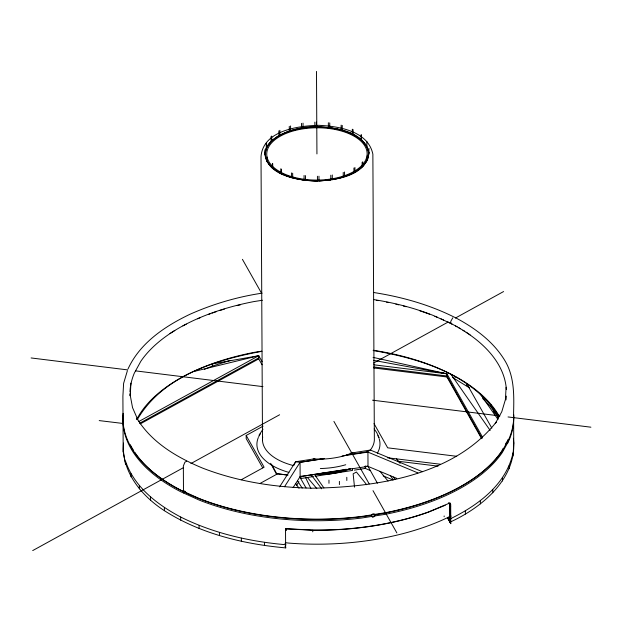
<?xml version="1.0" encoding="UTF-8"?>
<svg xmlns="http://www.w3.org/2000/svg" width="622" height="622" viewBox="0 0 622 622"><rect width="100%" height="100%" fill="white"/><g stroke="black" fill="none" stroke-linecap="round" stroke-linejoin="round"><path stroke-width="0.93" d="M444.131 516.719L444.162 515.972M123.475 443.058C121.36 471.639 141.521 495.913 164.402 510.693C200.564 533.762 243.319 544.063 285.63 547.889L285.529 528.684L312.765 530.068A195.394 101.798 -0.3 0 0 428.636 511.914L449.854 502.988L450.686 504.465M125.566 464.424L123.187 451.712L123.49 446.231M130.931 383.098L130.255 395.398L132.54 407.628L137.757 419.609M272.382 163.368L272.405 168.127C247.595 142.974 292.13 126.375 311.886 126.95C331.783 126.764 363.427 129.43 368.947 152.996C366.039 176.632 334.442 180.442 315.44 181.041C296.593 180.294 263.456 174.938 264.91 149.801M506.09 387.273L505.414 399.573L501.783 411.741L495.252 423.59L496.208 422.144C453.718 475.612 376.963 487.181 312.742 488.184C275.313 487.508 237.728 481.692 202.71 468.141C177.06 457.52 151.449 442.537 136.77 418.139M449.861 504.73L449.955 522.185C482.501 507.311 517.963 477.766 513.391 438.285M513.041 456.05L513.741 443.268L513.593 414.711A195.394 101.798 -0.3 0 1 509.115 440.135L508.431 441.379A1.687 0.404 -81.7 0 1 507.669 442.825L502.335 452.451A195.394 101.798 -0.3 0 1 385.002 514.363L361.46 518.056A195.394 101.798 -0.3 0 1 198.986 499.995L180.535 491.637A195.394 101.798 -0.3 0 1 123.063 415.838M123.133 413.335A195.394 101.798 -0.3 0 0 180.528 490.05L198.978 498.409A195.394 101.798 -0.3 0 0 361.452 516.47L384.995 512.777A195.394 101.798 -0.3 0 0 502.327 450.864L507.661 441.122A1.687 0.404 -81.7 0 1 508.415 439.754L509.107 438.549A195.394 101.798 -0.3 0 0 513.585 413.125C514.044 395.39 514.472 376.683 505.048 360.9C493.58 341.641 475.006 328.074 455.506 317.718L454.324 317.166C428.947 304.508 401.392 296.803 373.433 292.472M508.423 441.449L507.622 440.306L508.423 439.793M264.933 154.559L266.309 147.896L266.286 143.138M127.378 370.743L123.607 383.393L122.899 396.175L123.032 421.56M450.087 518.935C477.727 505.546 506.261 484.655 513.026 452.878M293.926 465.287L295.59 461.773L314.934 458.741M127.976 369.048C139.732 343.336 164.262 326.659 188.971 314.748L190.068 314.227C212.996 304.026 237.277 296.857 262.103 293.164M137.244 419.687C162.342 376.256 215.399 359.959 261.846 351.329M259.079 435.182L262.997 429.149M503.198 448.33L501.456 451.494A194.461 101.316 -0.3 0 1 374.483 514.923M505.375 444.38L506.246 442.794M185.861 492.461L185.48 491.808A1.882 1.205 59.1 0 0 183.824 491.053L183.459 492.958M293.156 487.547L300.131 476.584L300.061 462.317L323.362 458.663M279.612 486.87L295.59 461.773L300.061 462.317L324.357 458.663M284.511 486.754L300.061 462.317M296.336 485.766L298.902 481.731M452.808 317.788L450.763 321.364L450.919 323.121L451.899 324.039A189.609 98.789 -0.3 0 0 447.817 322.002M507.202 441.589L507.653 441.2M186.647 461.221L184.905 462.193L183.35 466.002L183.482 491.326M32.702 550.587L183.498 467.627M190.915 463.553L279.605 414.765M373.659 363.023L447.988 322.134M455.397 318.06L503.595 291.547M262.709 467.861L246.203 438.627L246.188 435.454L263.075 426.163M241.243 479.772L264.101 467.2L246.188 435.454M288.04 475.076L277.56 473.793L259.949 483.504M346.695 455.009L367.198 451.797L370.37 450.048L422.299 471.678M138.69 421.584L258.721 355.706L262.049 361.6M139.553 423.294L258.729 357.883M140.409 423.823L258.736 358.878L258.721 355.706L212.382 363.878L212.39 366.055L204.413 369.328M450.787 523.662L447.56 517.356L447.568 517.963L450.787 523.662L450.686 504.621L450.001 503.066L450.103 522.107L447.716 517.885L450.771 519.012L448.905 520M447.568 517.963L450.934 516.182M370.113 450.367A55.957 29.156 -0.3 0 0 374.351 438.191L372.866 154.147C368.053 130.853 338.321 126.149 318.511 125.317C298.078 125.838 263.09 130.612 261.015 156.565L262.5 440.609M352.861 452.793L343.919 455.879A55.957 29.156 -0.3 0 1 323.79 459.036L313.107 459.02M285.529 528.848L312.765 530.232A195.394 101.798 -0.3 0 0 428.636 512.069L445.22 505.266M212.39 366.055L229.907 360.558M285.241 546.427L285.817 544.74L285.024 543.325M193.769 371.513L258.721 355.706M364.492 466.484L366.35 466.181M300.131 476.584L338.399 470.582M348.211 469.042L350.831 468.63M262.43 300.247L253.924 301.577A188.279 98.097 -0.3 0 0 140.86 361.234L134.329 373.099A188.279 98.097 -0.3 0 0 129.959 391.914M261.753 351.173L254.188 352.355A188.279 98.097 -0.3 0 0 136.599 419.601M350.108 453.228L370.37 450.048M340.133 470.31L342.574 469.929M344.168 469.68L346.47 469.322M312.796 476.646L300.962 478.497L300.947 476.118M315.136 476.281L352.542 470.419L352.534 468.832M354.361 470.131L365.293 468.42L370.65 470.652M377.414 483.201L368.006 466.383L300.364 476.553M342.123 455.988L367.929 452.101L368.006 466.383M321.838 473.326L330.764 472.611M311.614 476.312L313.332 476.39M285.498 542.718L288.981 543.107A191.677 99.862 -0.3 0 0 450.911 515.996M125.551 461.252C134.368 487.135 157.358 504.66 180.668 517.022C213.323 533.295 249.414 541.544 285.615 544.716M99.217 420.596L123.498 423.528M456.696 456.291L387.693 447.832L374.016 423.605M387.389 457.753L440.594 464.269M397.722 461.205L438.051 466.15M286.517 474.928L277.56 473.832L276.914 474.182L272.016 464.961M373.736 364.787L446.907 373.806L482.54 437.188M373.752 366.964L446.923 375.991L482.073 438.526M373.752 367.96L446.93 376.979L481.607 438.673M31.1 357.953L127.448 369.872M135.557 370.875L262.974 386.635M372.516 400.187L499.933 415.947M508.034 416.95L590.9 427.197M373.177 350.513C419.757 358.567 471.74 374.172 498.797 416.048M373.581 360.363L446.907 373.806L446.93 376.979M373.068 357.37L446.907 373.806M367.198 451.797L417.883 472.907M367.275 466.072L396.766 478.365M383.144 475.853L392.972 479.951M441.706 372.345L443.393 373.114M452.653 377.523L469.618 387.941M507.669 442.825L506.681 442.009M482.672 398.523L490.75 406.702L498.269 417.463M368.947 152.996L366.879 146.1L361.452 139.725L361.429 134.966M316.8 488.589L307.423 477.486L305.433 477.237L310.914 488.565M379.995 471.375L388.035 481.016M366.708 484.74L356.414 472.02L353.14 473.824L354.524 487.181M396.517 458.873L400.086 463.343M311.272 474.92L321.706 488.791M295.714 483.543L299.026 488.254M493.44 411.539L494.521 413.078M479.966 393.625L497.997 419.422M450.989 374.374L490.167 430.44M374.156 428.908L376.769 432.64L379.008 437.608M314.468 474.438L323.899 487.959M390.53 475.768L393.275 479.717M393.609 477.051L395.18 479.476M297.464 480.783L302.168 488.091M299.835 477.058L306.047 487.975M498.323 417.953L490.742 404.525L490.75 406.702M491.839 428.138L466.648 383.517L466.663 385.702M448.664 502.623L450.693 506.207M242.417 259.327L261.528 293.172M333.913 421.397L369.196 483.9M373.006 490.657L396.859 532.914M258.736 358.878L262.064 364.772M285.739 528.708L286.571 530.341M270.632 463.289L276.58 474.345M285.117 546.349L285.84 547.912M454.837 376.878L455.117 377.468M513.407 441.457L513.741 443.268M509.247 465.528L509.27 468.7M502.467 477.836L502.483 481.008M492.787 489.623L492.803 492.795M480.355 500.694L480.371 503.867M465.365 510.872L465.38 514.044M368.916 148.238L368.924 153.292L367.548 159.963L367.524 155.205M367.26 155.687L367.283 160.445L362.789 166.525L362.758 161.759M366.856 141.342L366.879 146.1M365.277 466.033L365.293 468.42M362.128 162.326L362.159 167.085L354.952 172.247L354.929 167.489M361.102 134.725L361.133 139.483L353.063 134.298L353.039 129.539M353.926 168.018L353.949 172.776L344.572 176.749L344.541 171.991M352.316 129.213L352.34 133.971L342.271 130.177L342.24 125.419M346.796 477.299L346.819 480.511M343.235 172.403L343.258 177.161L332.311 179.727L332.28 174.969M341.136 125.131L341.159 129.889L329.769 127.634L329.746 122.876M339.394 481.374L339.41 484.585M330.787 175.202L330.811 179.96L318.985 180.971L318.962 176.205M328.354 122.721L328.385 127.479L316.404 126.857L316.38 122.099M328.96 480.091L328.976 483.31M317.43 176.244L317.461 181.002L305.48 180.372L305.456 175.614M316.497 71.413L316.932 153.929M314.849 122.13L314.88 126.888L303.046 127.891L303.023 123.133M312.765 530.232L312.773 531.818M304.065 175.458L304.088 180.217L292.698 177.97L292.674 173.211M301.522 123.366L301.553 128.132L290.606 130.69L290.575 125.932M291.57 172.924L291.594 177.682L281.525 173.888L281.494 169.13M289.269 126.344L289.292 131.102L279.908 135.083L279.884 130.317M285.739 528.871L285.747 530.457M280.771 168.795L280.794 173.561L272.731 168.375L272.7 163.609M278.881 130.845L278.905 135.612L271.705 140.774L271.682 136.016M271.052 136.576L271.075 141.334L266.574 147.414L266.55 142.648M266.955 156.993L266.986 161.759M264.451 542.361L264.467 545.533M241.344 538.154L241.359 541.327M219.449 532.463L219.465 535.635M199.118 525.38L199.133 528.552M180.668 517.022L180.683 520.194M164.387 507.521L164.402 510.693M150.54 497.017L150.555 500.189M139.344 485.689L139.359 488.861M130.97 473.7L130.985 476.872M123.039 423.147L123.187 451.712M350.481 468.755A52.054 27.119 -0.3 0 1 314.172 474.539M169.993 333.532A189.609 98.789 -0.3 0 1 174.798 330.5M182.915 325.889A189.609 98.789 -0.3 0 1 186.297 324.124M197.586 318.822A189.609 98.789 -0.3 0 1 200.23 317.694M208.401 314.468A189.609 98.789 -0.3 0 1 210.252 313.783M212.04 313.138A189.609 98.789 -0.3 0 1 216.37 311.645M219.893 310.487A189.609 98.789 -0.3 0 1 224.363 309.103M236.99 305.627A189.609 98.789 -0.3 0 1 240.597 304.749M376.287 300.333A189.609 98.789 -0.3 0 1 378.168 300.644M386.589 302.191A189.609 98.789 -0.3 0 1 388.439 302.564M395.856 304.174A189.609 98.789 -0.3 0 1 398.679 304.842M403.344 306.001A189.609 98.789 -0.3 0 1 406.112 306.732M419.803 310.798A189.609 98.789 -0.3 0 1 429.662 314.25M434.887 316.287A189.609 98.789 -0.3 0 1 437.546 317.375M441.045 318.876A189.609 98.789 -0.3 0 1 443.618 320.027M455.397 325.889A189.609 98.789 -0.3 0 1 457.123 326.83M458.818 327.794A189.609 98.789 -0.3 0 1 460.49 328.758M462.947 330.235A189.609 98.789 -0.3 0 1 464.556 331.238M466.135 332.241A189.609 98.789 -0.3 0 1 467.69 333.26M468.498 333.804A189.609 98.789 -0.3 0 1 470.1 334.893M379.202 438.829A61.539 32.064 -0.3 0 1 377.367 453.181M288.95 472.409A61.539 32.064 -0.3 0 1 258.355 437.476M258.713 436.691A61.539 32.064 -0.3 0 1 260.494 433.604M377.912 435.68A61.539 32.064 -0.3 0 1 378.938 438.036M371.668 515.358A194.461 101.316 -0.3 0 1 134.71 452.217M133.66 450.608A194.461 101.316 -0.3 0 1 130.317 444.761M345.731 464.743A55.957 29.156 -0.3 0 1 320.338 468.529M293.607 465.621A55.957 29.156 -0.3 0 1 262.702 436.947M345.918 469.283A50.195 26.155 -0.3 0 1 319.731 473.63M506.362 396.113A188.279 98.097 -0.3 0 1 505.974 399.899M129.928 395.716A188.279 98.097 -0.3 0 1 129.905 393.819M373.993 299.633A188.279 98.097 -0.3 0 1 433.176 315.424L450.958 323.479A188.279 98.097 -0.3 0 1 506.355 389.473M373.317 350.272A188.279 98.097 -0.3 0 1 499.108 416.001M287.963 175.396A50.195 26.155 -0.3 0 0 366.918 156.13A50.195 26.155 -0.3 0 0 295.909 130.262A50.195 26.155 -0.3 0 0 287.963 175.396M290.085 176.905A51.463 26.808 -0.3 0 0 368.372 154.411A51.463 26.808 -0.3 0 0 292.332 130.472A51.463 26.808 -0.3 0 0 290.085 176.905M372.772 517.022A1.858 1.524 -29.4 0 0 374.949 514.736A1.858 1.524 -29.4 0 0 371.964 514.487A1.858 1.524 -29.4 0 0 372.772 517.022"/></g></svg>
